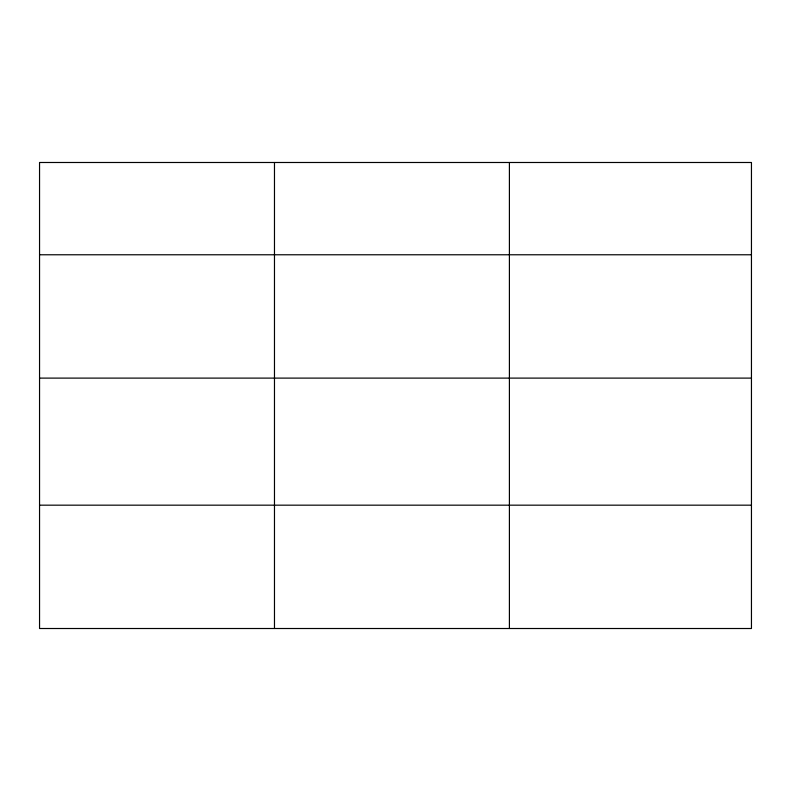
<?xml version="1.0" encoding="UTF-8"?>
<svg xmlns="http://www.w3.org/2000/svg" width="791" height="791" viewBox="0 0 791 791"><rect width="100%" height="100%" fill="white"/><g stroke="black" fill="none" stroke-linecap="round" stroke-linejoin="round"><path stroke-width="1.19" d="M751.45 378.108L751.45 162.491L39.55 162.491L39.55 628.509L751.45 628.509L751.45 378.108L39.55 378.108M39.55 254.771L751.45 254.771M39.55 505.172L751.45 505.172M509.404 162.491L509.404 628.509M274.477 162.491L274.477 628.509"/></g></svg>
